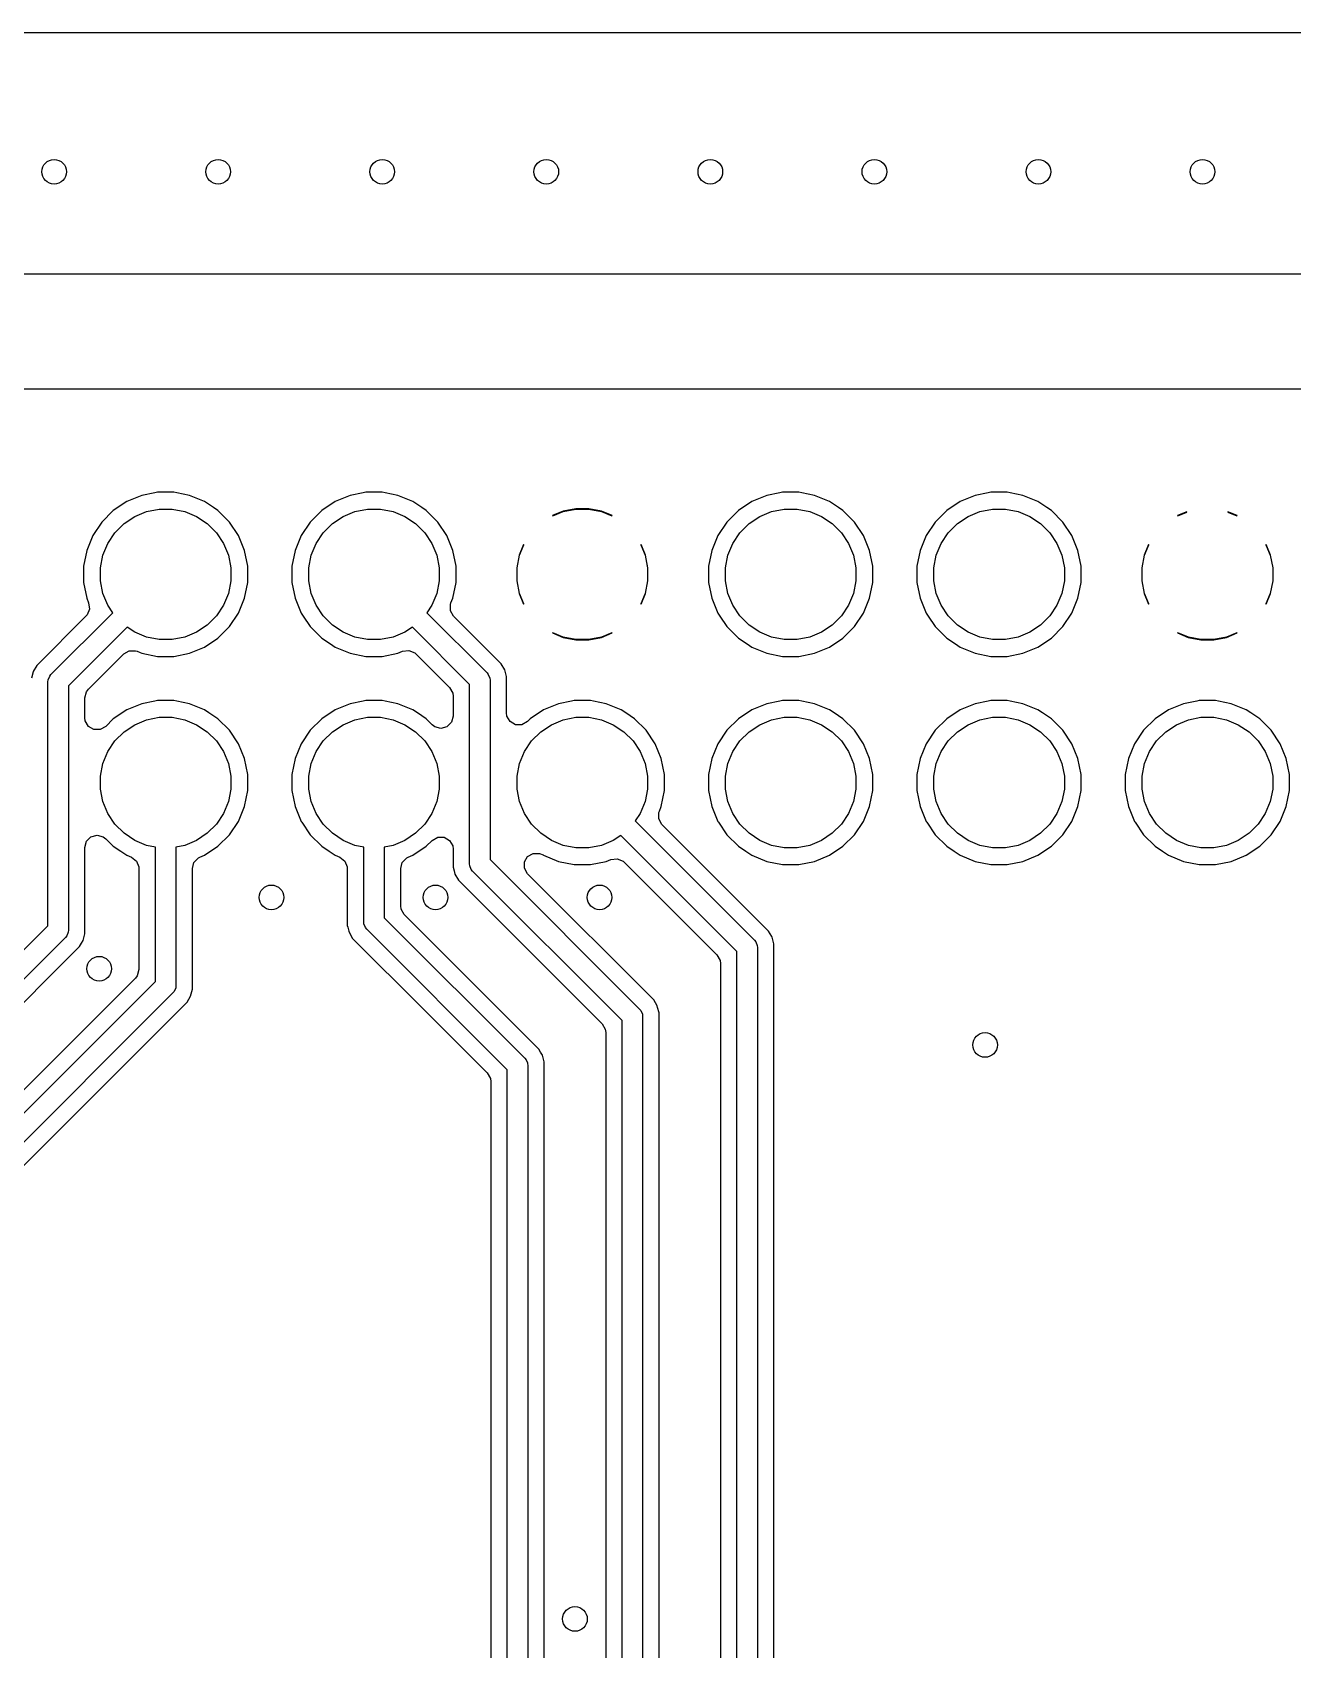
# Model space of a CAD drawing. Header units: inches. Extents: x 2.12 to 6.02, y -5.78 to -1.88.
# Drawn here: x 4.452 to 5.057, y -2.653 to -1.876 of the extents above; entities that cross this region are included whole.
import ezdxf

# ---------------------------------------------------------------- set-up
doc = ezdxf.new("R2010")
doc.units = ezdxf.units.IN
doc.header["$MEASUREMENT"] = 0
doc.layers.add('F.Cu', color=13, linetype='CONTINUOUS', true_color=0xc83434)

msp = doc.modelspace()

# ---------------------------------------------------------------- linework, layer by layer
at = {"layer": 'F.Cu', "linetype": 'CONTINUOUS'}
for p, q in [((2.13821, -1.876), (5.99565, -1.876)), ((5.73902, -1.99213), (2.65718, -1.99213)), ((2.43466, -2.04724), (5.69919, -2.04724)), ((4.49748, -2.10131), (4.49103, -2.10562)), ((4.50465, -2.09834), (4.49748, -2.10131)), ((4.49748, -2.10131), (4.49748, -2.10131)), ((4.511, -2.09708), (4.50465, -2.09834)), ((4.50465, -2.09834), (4.50465, -2.09834)), ((4.51226, -2.09683), (4.511, -2.09708)), ((4.52002, -2.09683), (4.51226, -2.09683)), ((4.52154, -2.09713), (4.52002, -2.09683)), ((4.52763, -2.09834), (4.52154, -2.09713)), ((4.5348, -2.10131), (4.52763, -2.09834)), ((4.52763, -2.09834), (4.52763, -2.09834)), ((4.53909, -2.10418), (4.5348, -2.10131)), ((4.5348, -2.10131), (4.5348, -2.10131)), ((4.54125, -2.10562), (4.53909, -2.10418)), ((4.59748, -2.10131), (4.59103, -2.10562)), ((4.60465, -2.09834), (4.59748, -2.10131)), ((4.59748, -2.10131), (4.59748, -2.10131)), ((4.611, -2.09708), (4.60465, -2.09834)), ((4.60465, -2.09834), (4.60465, -2.09834)), ((4.61226, -2.09683), (4.611, -2.09708)), ((4.62002, -2.09683), (4.61226, -2.09683)), ((4.62153, -2.09713), (4.62002, -2.09683)), ((4.62763, -2.09834), (4.62153, -2.09713)), ((4.6348, -2.10131), (4.62763, -2.09834)), ((4.62763, -2.09834), (4.62763, -2.09834)), ((4.63909, -2.10418), (4.6348, -2.10131)), ((4.6348, -2.10131), (4.6348, -2.10131)), ((4.64125, -2.10562), (4.63909, -2.10418)), ((4.79748, -2.10131), (4.79103, -2.10562)), ((4.80465, -2.09834), (4.79748, -2.10131)), ((4.79748, -2.10131), (4.79748, -2.10131)), ((4.811, -2.09708), (4.80465, -2.09834)), ((4.80465, -2.09834), (4.80465, -2.09834)), ((4.81226, -2.09683), (4.811, -2.09708)), ((4.82002, -2.09683), (4.81226, -2.09683)), ((4.82153, -2.09713), (4.82002, -2.09683)), ((4.82763, -2.09834), (4.82153, -2.09713)), ((4.8348, -2.10131), (4.82763, -2.09834)), ((4.82763, -2.09834), (4.82763, -2.09834)), ((4.83909, -2.10418), (4.8348, -2.10131)), ((4.8348, -2.10131), (4.8348, -2.10131)), ((4.84125, -2.10562), (4.83909, -2.10418)), ((4.89748, -2.10131), (4.89103, -2.10562)), ((4.90465, -2.09834), (4.89748, -2.10131)), ((4.89748, -2.10131), (4.89748, -2.10131)), ((4.911, -2.09708), (4.90465, -2.09834)), ((4.90465, -2.09834), (4.90465, -2.09834)), ((4.91226, -2.09683), (4.911, -2.09708)), ((4.92002, -2.09683), (4.91226, -2.09683)), ((4.92153, -2.09713), (4.92002, -2.09683)), ((4.92763, -2.09834), (4.92153, -2.09713)), ((4.9348, -2.10131), (4.92763, -2.09834)), ((4.92763, -2.09834), (4.92763, -2.09834)), ((4.93909, -2.10418), (4.9348, -2.10131)), ((4.9348, -2.10131), (4.9348, -2.10131)), ((4.94125, -2.10562), (4.93909, -2.10418)), ((4.48555, -2.11111), (4.48123, -2.11756)), ((4.49103, -2.10562), (4.48555, -2.11111)), ((4.48555, -2.11111), (4.48555, -2.11111)), ((4.49103, -2.10562), (4.49103, -2.10562)), ((4.49179, -2.11624), (4.49616, -2.11187)), ((4.49616, -2.11187), (4.50129, -2.10844)), ((4.50129, -2.10844), (4.507, -2.10608)), ((4.507, -2.10608), (4.51305, -2.10488)), ((4.51305, -2.10488), (4.51923, -2.10488)), ((4.51923, -2.10488), (4.52528, -2.10608)), ((4.52528, -2.10608), (4.53099, -2.10844)), ((4.53099, -2.10844), (4.53612, -2.11187)), ((4.53612, -2.11187), (4.54049, -2.11624)), ((4.54674, -2.11111), (4.54125, -2.10562)), ((4.55105, -2.11756), (4.54674, -2.11111)), ((4.58555, -2.11111), (4.58123, -2.11756)), ((4.59103, -2.10562), (4.58555, -2.11111)), ((4.58555, -2.11111), (4.58555, -2.11111)), ((4.59103, -2.10562), (4.59103, -2.10562)), ((4.59179, -2.11624), (4.59616, -2.11187)), ((4.59616, -2.11187), (4.60129, -2.10844)), ((4.60129, -2.10844), (4.607, -2.10608)), ((4.607, -2.10608), (4.61305, -2.10488)), ((4.61305, -2.10488), (4.61923, -2.10488)), ((4.61923, -2.10488), (4.62528, -2.10608)), ((4.62528, -2.10608), (4.63099, -2.10844)), ((4.63099, -2.10844), (4.63612, -2.11187)), ((4.63612, -2.11187), (4.64049, -2.11624)), ((4.64674, -2.11111), (4.64125, -2.10562)), ((4.65105, -2.11756), (4.64674, -2.11111)), ((4.70695, -2.10593), (4.70188, -2.10804)), ((4.70188, -2.10804), (4.70188, -2.10804)), ((4.70188, -2.10804), (4.70199, -2.10815)), ((4.70199, -2.10815), (4.707, -2.10608)), ((4.71304, -2.10472), (4.70695, -2.10593)), ((4.70695, -2.10593), (4.70695, -2.10593)), ((4.707, -2.10608), (4.71305, -2.10488)), ((4.71924, -2.10472), (4.71304, -2.10472)), ((4.71305, -2.10488), (4.71923, -2.10488)), ((4.71923, -2.10488), (4.72528, -2.10608)), ((4.72533, -2.10593), (4.71924, -2.10472)), ((4.72528, -2.10608), (4.73029, -2.10815)), ((4.73041, -2.10804), (4.72533, -2.10593)), ((4.72533, -2.10593), (4.72533, -2.10593)), ((4.73029, -2.10815), (4.73041, -2.10804)), ((4.73041, -2.10804), (4.73041, -2.10804)), ((4.78555, -2.11111), (4.78123, -2.11756)), ((4.79103, -2.10562), (4.78555, -2.11111)), ((4.78555, -2.11111), (4.78555, -2.11111)), ((4.79103, -2.10562), (4.79103, -2.10562)), ((4.79179, -2.11624), (4.79616, -2.11187)), ((4.79616, -2.11187), (4.80129, -2.10844)), ((4.80129, -2.10844), (4.807, -2.10608)), ((4.807, -2.10608), (4.81305, -2.10488)), ((4.81305, -2.10488), (4.81923, -2.10488)), ((4.81923, -2.10488), (4.82528, -2.10608)), ((4.82528, -2.10608), (4.83099, -2.10844)), ((4.83099, -2.10844), (4.83612, -2.11187)), ((4.83612, -2.11187), (4.84049, -2.11624)), ((4.84674, -2.11111), (4.84125, -2.10562)), ((4.85105, -2.11756), (4.84674, -2.11111)), ((4.88555, -2.11111), (4.88123, -2.11756)), ((4.89103, -2.10562), (4.88555, -2.11111)), ((4.88555, -2.11111), (4.88555, -2.11111)), ((4.89103, -2.10562), (4.89103, -2.10562)), ((4.89179, -2.11624), (4.89616, -2.11187)), ((4.89616, -2.11187), (4.90129, -2.10844)), ((4.90129, -2.10844), (4.907, -2.10608)), ((4.907, -2.10608), (4.91305, -2.10488)), ((4.91305, -2.10488), (4.91923, -2.10488)), ((4.91923, -2.10488), (4.92528, -2.10608)), ((4.92528, -2.10608), (4.93099, -2.10844)), ((4.93099, -2.10844), (4.93612, -2.11187)), ((4.93612, -2.11187), (4.94049, -2.11624)), ((4.94674, -2.11111), (4.94125, -2.10562)), ((4.95105, -2.11756), (4.94674, -2.11111)), ((5.0063, -2.10621), (5.00188, -2.10804)), ((5.00188, -2.10804), (5.00188, -2.10804)), ((5.00188, -2.10804), (5.00199, -2.10815)), ((5.00199, -2.10815), (5.0063, -2.10637)), ((5.0063, -2.10637), (5.0063, -2.10621)), ((5.03041, -2.10804), (5.02598, -2.10621)), ((5.02598, -2.10621), (5.02598, -2.10637)), ((5.02598, -2.10637), (5.03029, -2.10815)), ((5.03029, -2.10815), (5.03041, -2.10804)), ((5.03041, -2.10804), (5.03041, -2.10804)), ((4.48123, -2.11756), (4.47827, -2.12473)), ((4.48123, -2.11756), (4.48123, -2.11756)), ((4.48836, -2.12137), (4.49179, -2.11624)), ((4.54049, -2.11624), (4.54392, -2.12137)), ((4.55402, -2.12473), (4.55105, -2.11756)), ((4.58123, -2.11756), (4.57827, -2.12473)), ((4.58123, -2.11756), (4.58123, -2.11756)), ((4.58836, -2.12137), (4.59179, -2.11624)), ((4.64049, -2.11624), (4.64392, -2.12137)), ((4.65402, -2.12473), (4.65105, -2.11756)), ((4.78123, -2.11756), (4.77827, -2.12473)), ((4.78123, -2.11756), (4.78123, -2.11756)), ((4.78836, -2.12137), (4.79179, -2.11624)), ((4.84049, -2.11624), (4.84392, -2.12137)), ((4.85402, -2.12473), (4.85105, -2.11756)), ((4.88123, -2.11756), (4.87827, -2.12473)), ((4.88123, -2.11756), (4.88123, -2.11756)), ((4.88836, -2.12137), (4.89179, -2.11624)), ((4.94049, -2.11624), (4.94392, -2.12137)), ((4.95402, -2.12473), (4.95105, -2.11756)), ((4.47827, -2.12473), (4.47675, -2.13234)), ((4.47827, -2.12473), (4.47827, -2.12473)), ((4.4848, -2.13313), (4.486, -2.12708)), ((4.486, -2.12708), (4.48836, -2.12137)), ((4.54392, -2.12137), (4.54628, -2.12708)), ((4.54628, -2.12708), (4.54749, -2.13313)), ((4.55553, -2.13234), (4.55402, -2.12473)), ((4.57827, -2.12473), (4.57675, -2.13234)), ((4.57827, -2.12473), (4.57827, -2.12473)), ((4.5848, -2.13313), (4.586, -2.12708)), ((4.586, -2.12708), (4.58836, -2.12137)), ((4.64392, -2.12137), (4.64628, -2.12708)), ((4.64628, -2.12708), (4.64749, -2.13313)), ((4.65553, -2.13234), (4.65402, -2.12473)), ((4.68586, -2.12703), (4.68465, -2.13312)), ((4.6848, -2.13313), (4.686, -2.12708)), ((4.68796, -2.12196), (4.68586, -2.12703)), ((4.68586, -2.12703), (4.68586, -2.12703)), ((4.686, -2.12708), (4.68807, -2.12207)), ((4.68807, -2.12207), (4.68796, -2.12196)), ((4.68796, -2.12196), (4.68796, -2.12196)), ((4.74432, -2.12196), (4.74421, -2.12207)), ((4.74421, -2.12207), (4.74628, -2.12708)), ((4.74643, -2.12703), (4.74432, -2.12196)), ((4.74628, -2.12708), (4.74749, -2.13313)), ((4.74643, -2.12703), (4.74643, -2.12703)), ((4.74748, -2.13234), (4.74643, -2.12703)), ((4.77827, -2.12473), (4.77675, -2.13234)), ((4.77827, -2.12473), (4.77827, -2.12473)), ((4.7848, -2.13313), (4.786, -2.12708)), ((4.786, -2.12708), (4.78836, -2.12137)), ((4.84392, -2.12137), (4.84628, -2.12708)), ((4.84628, -2.12708), (4.84749, -2.13313)), ((4.85553, -2.13234), (4.85402, -2.12473)), ((4.87827, -2.12473), (4.87675, -2.13234)), ((4.87827, -2.12473), (4.87827, -2.12473)), ((4.8848, -2.13313), (4.886, -2.12708)), ((4.886, -2.12708), (4.88836, -2.12137)), ((4.94392, -2.12137), (4.94628, -2.12708)), ((4.94628, -2.12708), (4.94749, -2.13313)), ((4.95553, -2.13234), (4.95402, -2.12473)), ((4.98586, -2.12703), (4.98465, -2.13312)), ((4.9848, -2.13313), (4.986, -2.12708)), ((4.98796, -2.12196), (4.98586, -2.12703)), ((4.98586, -2.12703), (4.98586, -2.12703)), ((4.986, -2.12708), (4.98807, -2.12207)), ((4.98807, -2.12207), (4.98796, -2.12196)), ((4.98796, -2.12196), (4.98796, -2.12196)), ((5.04432, -2.12196), (5.04421, -2.12207)), ((5.04421, -2.12207), (5.04628, -2.12708)), ((5.04643, -2.12703), (5.04432, -2.12196)), ((5.04628, -2.12708), (5.04749, -2.13313)), ((5.04764, -2.13312), (5.04643, -2.12703)), ((5.04643, -2.12703), (5.04643, -2.12703)), ((4.47675, -2.13234), (4.47675, -2.1401)), ((4.4848, -2.13931), (4.4848, -2.13313)), ((4.54749, -2.13313), (4.54749, -2.13931)), ((4.55553, -2.1401), (4.55553, -2.13234)), ((4.57675, -2.13234), (4.57675, -2.1401)), ((4.5848, -2.13931), (4.5848, -2.13313)), ((4.64749, -2.13313), (4.64749, -2.13931)), ((4.65553, -2.13312), (4.65553, -2.13234)), ((4.65553, -2.1401), (4.65553, -2.13312)), ((4.68465, -2.13312), (4.68465, -2.13932)), ((4.6848, -2.13931), (4.6848, -2.13313)), ((4.74764, -2.13312), (4.74748, -2.13234)), ((4.74749, -2.13313), (4.74749, -2.13931)), ((4.74764, -2.13932), (4.74764, -2.13312)), ((4.77675, -2.13234), (4.77675, -2.1401)), ((4.7848, -2.13931), (4.7848, -2.13313)), ((4.84749, -2.13313), (4.84749, -2.13931)), ((4.85553, -2.1401), (4.85553, -2.13234)), ((4.85553, -2.13234), (4.85553, -2.13234)), ((4.87675, -2.13234), (4.87675, -2.1401)), ((4.8848, -2.13931), (4.8848, -2.13313)), ((4.94749, -2.13313), (4.94749, -2.13931)), ((4.95553, -2.13312), (4.95553, -2.13234)), ((4.95553, -2.1401), (4.95553, -2.13312)), ((4.98465, -2.13312), (4.98465, -2.13932)), ((4.9848, -2.13931), (4.9848, -2.13313)), ((5.04749, -2.13313), (5.04749, -2.13931)), ((5.04764, -2.13932), (5.04764, -2.13312)), ((4.47675, -2.1401), (4.47827, -2.14771)), ((4.486, -2.14536), (4.4848, -2.13931)), ((4.54749, -2.13931), (4.54628, -2.14536)), ((4.55402, -2.14771), (4.55553, -2.1401)), ((4.57675, -2.1401), (4.57827, -2.14771)), ((4.586, -2.14536), (4.5848, -2.13931)), ((4.64749, -2.13931), (4.64628, -2.14536)), ((4.65402, -2.14771), (4.65553, -2.1401)), ((4.68465, -2.13932), (4.68586, -2.14541)), ((4.686, -2.14536), (4.6848, -2.13931)), ((4.74749, -2.13931), (4.74628, -2.14536)), ((4.74643, -2.14541), (4.74764, -2.13932)), ((4.77675, -2.1401), (4.77827, -2.14771)), ((4.786, -2.14536), (4.7848, -2.13931)), ((4.84749, -2.13931), (4.84628, -2.14536)), ((4.85402, -2.14771), (4.85553, -2.1401)), ((4.87675, -2.1401), (4.87827, -2.14771)), ((4.886, -2.14536), (4.8848, -2.13931)), ((4.94749, -2.13931), (4.94628, -2.14536)), ((4.95402, -2.14771), (4.95553, -2.1401)), ((4.98465, -2.13932), (4.98586, -2.14541)), ((4.986, -2.14536), (4.9848, -2.13931)), ((5.04749, -2.13931), (5.04628, -2.14536)), ((5.04643, -2.14541), (5.04764, -2.13932)), ((4.47827, -2.14771), (4.47827, -2.14771)), ((4.47827, -2.14771), (4.47919, -2.14993)), ((4.47919, -2.14993), (4.47919, -2.14993)), ((4.47919, -2.14993), (4.47958, -2.15294)), ((4.48836, -2.15107), (4.486, -2.14536)), ((4.54628, -2.14536), (4.54392, -2.15107)), ((4.55105, -2.15488), (4.55402, -2.14771)), ((4.57827, -2.14771), (4.57827, -2.14771)), ((4.57827, -2.14771), (4.58123, -2.15488)), ((4.58836, -2.15107), (4.586, -2.14536)), ((4.64628, -2.14536), (4.64392, -2.15107)), ((4.65285, -2.15066), (4.6531, -2.14993)), ((4.65285, -2.15369), (4.65285, -2.15066)), ((4.6531, -2.14993), (4.65402, -2.14771)), ((4.68586, -2.14541), (4.68586, -2.14541)), ((4.68586, -2.14541), (4.68796, -2.15048)), ((4.68807, -2.15037), (4.686, -2.14536)), ((4.68796, -2.15048), (4.68807, -2.15037)), ((4.68796, -2.15048), (4.68796, -2.15048)), ((4.74628, -2.14536), (4.74421, -2.15037)), ((4.74421, -2.15037), (4.74432, -2.15048)), ((4.74432, -2.15048), (4.74643, -2.14541)), ((4.74643, -2.14541), (4.74643, -2.14541)), ((4.77827, -2.14771), (4.77827, -2.14771)), ((4.77827, -2.14771), (4.78123, -2.15488)), ((4.78836, -2.15107), (4.786, -2.14536)), ((4.84628, -2.14536), (4.84392, -2.15107)), ((4.85105, -2.15488), (4.85402, -2.14771)), ((4.87827, -2.14771), (4.87827, -2.14771)), ((4.87827, -2.14771), (4.88123, -2.15488)), ((4.88836, -2.15107), (4.886, -2.14536)), ((4.94628, -2.14536), (4.94392, -2.15107)), ((4.95105, -2.15488), (4.95402, -2.14771)), ((4.98586, -2.14541), (4.98586, -2.14541)), ((4.98586, -2.14541), (4.98796, -2.15048)), ((4.98807, -2.15037), (4.986, -2.14536)), ((4.98796, -2.15048), (4.98807, -2.15037)), ((4.98796, -2.15048), (4.98796, -2.15048)), ((5.04628, -2.14536), (5.04421, -2.15037)), ((5.04421, -2.15037), (5.04432, -2.15048)), ((5.04432, -2.15048), (5.04643, -2.14541)), ((5.04643, -2.14541), (5.04643, -2.14541)), ((4.47791, -2.15632), (4.45431, -2.17993)), ((4.46109, -2.18432), (4.49076, -2.15465)), ((4.47842, -2.15575), (4.47791, -2.15632)), ((4.47958, -2.15294), (4.47842, -2.15575)), ((4.49076, -2.15465), (4.48836, -2.15107)), ((4.54049, -2.1562), (4.53612, -2.16057)), ((4.54392, -2.15107), (4.54049, -2.1562)), ((4.54674, -2.16133), (4.55105, -2.15488)), ((4.58123, -2.15488), (4.58123, -2.15488)), ((4.58123, -2.15488), (4.5822, -2.15632)), ((4.5822, -2.15632), (4.58555, -2.16133)), ((4.59179, -2.1562), (4.58836, -2.15107)), ((4.59616, -2.16057), (4.59179, -2.1562)), ((4.64392, -2.15107), (4.64153, -2.15465)), ((4.64153, -2.15465), (4.67041, -2.18353)), ((4.65437, -2.15632), (4.65285, -2.15369)), ((4.6748, -2.17675), (4.65437, -2.15632)), ((4.78123, -2.15488), (4.78123, -2.15488)), ((4.78123, -2.15488), (4.7822, -2.15632)), ((4.7822, -2.15632), (4.78555, -2.16133)), ((4.79179, -2.1562), (4.78836, -2.15107)), ((4.79616, -2.16057), (4.79179, -2.1562)), ((4.84049, -2.1562), (4.83612, -2.16057)), ((4.84392, -2.15107), (4.84049, -2.1562)), ((4.84674, -2.16133), (4.85105, -2.15488)), ((4.88123, -2.15488), (4.88123, -2.15488)), ((4.88123, -2.15488), (4.8822, -2.15632)), ((4.8822, -2.15632), (4.88555, -2.16133)), ((4.89179, -2.1562), (4.88836, -2.15107)), ((4.89616, -2.16057), (4.89179, -2.1562)), ((4.94049, -2.1562), (4.93612, -2.16057)), ((4.94392, -2.15107), (4.94049, -2.1562)), ((4.94674, -2.16133), (4.95105, -2.15488)), ((4.49772, -2.16161), (4.46949, -2.18983)), ((4.50129, -2.164), (4.49772, -2.16161)), ((4.507, -2.16636), (4.50129, -2.164)), ((4.51305, -2.16756), (4.507, -2.16636)), ((4.52528, -2.16636), (4.51923, -2.16756)), ((4.53099, -2.164), (4.52528, -2.16636)), ((4.53612, -2.16057), (4.53099, -2.164)), ((4.54125, -2.16682), (4.54674, -2.16133)), ((4.58555, -2.16133), (4.59103, -2.16682)), ((4.60129, -2.164), (4.59616, -2.16057)), ((4.607, -2.16636), (4.60129, -2.164)), ((4.61305, -2.16756), (4.607, -2.16636)), ((4.62528, -2.16636), (4.61923, -2.16756)), ((4.63099, -2.164), (4.62528, -2.16636)), ((4.63457, -2.16161), (4.63099, -2.164)), ((4.66201, -2.18905), (4.63457, -2.16161)), ((4.70199, -2.16429), (4.70188, -2.1644)), ((4.70188, -2.1644), (4.70695, -2.16651)), ((4.707, -2.16636), (4.70199, -2.16429)), ((4.70695, -2.16651), (4.70695, -2.16651)), ((4.70695, -2.16651), (4.71304, -2.16772)), ((4.71305, -2.16756), (4.707, -2.16636)), ((4.72528, -2.16636), (4.71923, -2.16756)), ((4.71924, -2.16772), (4.72533, -2.16651)), ((4.73029, -2.16429), (4.72528, -2.16636)), ((4.72533, -2.16651), (4.73041, -2.1644)), ((4.72533, -2.16651), (4.72533, -2.16651)), ((4.73041, -2.1644), (4.73029, -2.16429)), ((4.78555, -2.16133), (4.79103, -2.16682)), ((4.80129, -2.164), (4.79616, -2.16057)), ((4.807, -2.16636), (4.80129, -2.164)), ((4.81305, -2.16756), (4.807, -2.16636)), ((4.82528, -2.16636), (4.81923, -2.16756)), ((4.83099, -2.164), (4.82528, -2.16636)), ((4.83612, -2.16057), (4.83099, -2.164)), ((4.84125, -2.16682), (4.84674, -2.16133)), ((4.88555, -2.16133), (4.89103, -2.16682)), ((4.90129, -2.164), (4.89616, -2.16057)), ((4.907, -2.16636), (4.90129, -2.164)), ((4.91305, -2.16756), (4.907, -2.16636)), ((4.92528, -2.16636), (4.91923, -2.16756)), ((4.93099, -2.164), (4.92528, -2.16636)), ((4.93612, -2.16057), (4.93099, -2.164)), ((4.94125, -2.16682), (4.94674, -2.16133)), ((5.00199, -2.16429), (5.00188, -2.1644)), ((5.00188, -2.1644), (5.00695, -2.16651)), ((5.007, -2.16636), (5.00199, -2.16429)), ((5.00695, -2.16651), (5.00695, -2.16651)), ((5.00695, -2.16651), (5.01304, -2.16772)), ((5.01305, -2.16756), (5.007, -2.16636)), ((5.02528, -2.16636), (5.01923, -2.16756)), ((5.01924, -2.16772), (5.02533, -2.16651)), ((5.03029, -2.16429), (5.02528, -2.16636)), ((5.02533, -2.16651), (5.03041, -2.1644)), ((5.02533, -2.16651), (5.02533, -2.16651)), ((5.03041, -2.1644), (5.03029, -2.16429)), ((4.49604, -2.17445), (4.49867, -2.17293)), ((4.49867, -2.17293), (4.5017, -2.17293)), ((4.5017, -2.17293), (4.50243, -2.17318)), ((4.50243, -2.17318), (4.50394, -2.1738)), ((4.50394, -2.1738), (4.50465, -2.1741)), ((4.50465, -2.1741), (4.51226, -2.17561)), ((4.51923, -2.16756), (4.51305, -2.16756)), ((4.52002, -2.17561), (4.52763, -2.1741)), ((4.52763, -2.1741), (4.5348, -2.17113)), ((4.5348, -2.17113), (4.54125, -2.16682)), ((4.59103, -2.16682), (4.59532, -2.16968)), ((4.59532, -2.16968), (4.59748, -2.17113)), ((4.59748, -2.17113), (4.59748, -2.17113)), ((4.59748, -2.17113), (4.59748, -2.17113)), ((4.59748, -2.17113), (4.60465, -2.1741)), ((4.60465, -2.1741), (4.61226, -2.17561)), ((4.61923, -2.16756), (4.61305, -2.16756)), ((4.62002, -2.17561), (4.62763, -2.1741)), ((4.62763, -2.1741), (4.62985, -2.17318)), ((4.62985, -2.17318), (4.63286, -2.17278)), ((4.63286, -2.17278), (4.63567, -2.17394)), ((4.63567, -2.17394), (4.63625, -2.17445)), ((4.71304, -2.16772), (4.71924, -2.16772)), ((4.71923, -2.16756), (4.71305, -2.16756)), ((4.79103, -2.16682), (4.79532, -2.16968)), ((4.79532, -2.16968), (4.79748, -2.17113)), ((4.79748, -2.17113), (4.79748, -2.17113)), ((4.79748, -2.17113), (4.79748, -2.17113)), ((4.79748, -2.17113), (4.80465, -2.1741)), ((4.80465, -2.1741), (4.81226, -2.17561)), ((4.81923, -2.16756), (4.81305, -2.16756)), ((4.82002, -2.17561), (4.82763, -2.1741)), ((4.82763, -2.1741), (4.8348, -2.17113)), ((4.8348, -2.17113), (4.84125, -2.16682)), ((4.89103, -2.16682), (4.89532, -2.16968)), ((4.89532, -2.16968), (4.89748, -2.17113)), ((4.89748, -2.17113), (4.89748, -2.17113)), ((4.89748, -2.17113), (4.89748, -2.17113)), ((4.89748, -2.17113), (4.90465, -2.1741)), ((4.90465, -2.1741), (4.91226, -2.17561)), ((4.91923, -2.16756), (4.91305, -2.16756)), ((4.92002, -2.17561), (4.92763, -2.1741)), ((4.92763, -2.1741), (4.9348, -2.17113)), ((4.9348, -2.17113), (4.94125, -2.16682)), ((5.01304, -2.16772), (5.01924, -2.16772)), ((5.01923, -2.16756), (5.01305, -2.16756)), ((4.45431, -2.17993), (4.45263, -2.18285)), ((4.45431, -2.17993), (4.45431, -2.17993)), ((4.48749, -2.18299), (4.49604, -2.17445)), ((4.51226, -2.17561), (4.51226, -2.17561)), ((4.51226, -2.17561), (4.52002, -2.17561)), ((4.52002, -2.17561), (4.52002, -2.17561)), ((4.61226, -2.17561), (4.61226, -2.17561)), ((4.61226, -2.17561), (4.62002, -2.17561)), ((4.62002, -2.17561), (4.62002, -2.17561)), ((4.63625, -2.17445), (4.6524, -2.1906)), ((4.67718, -2.17914), (4.6748, -2.17675)), ((4.67887, -2.18206), (4.67718, -2.17914)), ((4.81226, -2.17561), (4.81226, -2.17561)), ((4.81226, -2.17561), (4.82002, -2.17561)), ((4.82002, -2.17561), (4.82002, -2.17561)), ((4.91226, -2.17561), (4.91226, -2.17561)), ((4.91226, -2.17561), (4.92002, -2.17561)), ((4.92002, -2.17561), (4.92002, -2.17561)), ((4.45259, -2.18299), (4.45175, -2.18611)), ((4.45263, -2.18285), (4.45259, -2.18299)), ((4.45259, -2.18299), (4.45259, -2.18299)), ((4.45965, -2.1878), (4.45974, -2.18684)), ((4.45965, -2.30505), (4.45965, -2.1878)), ((4.45974, -2.18684), (4.46048, -2.18506)), ((4.46048, -2.18506), (4.46109, -2.18432)), ((4.46048, -2.18506), (4.46048, -2.18506)), ((4.4791, -2.19139), (4.48749, -2.18299)), ((4.66201, -2.2752), (4.66201, -2.18905)), ((4.67041, -2.18353), (4.67102, -2.18427)), ((4.67102, -2.18427), (4.67102, -2.18427)), ((4.67102, -2.18427), (4.67176, -2.18605)), ((4.67176, -2.18605), (4.67185, -2.18701)), ((4.67185, -2.18701), (4.67185, -2.27316)), ((4.67974, -2.18532), (4.67887, -2.18206)), ((4.67974, -2.20275), (4.67974, -2.18532)), ((4.67974, -2.18532), (4.67974, -2.18532)), ((4.46949, -2.18983), (4.46949, -2.30709)), ((4.47738, -2.19553), (4.47817, -2.1926)), ((4.47738, -2.20511), (4.47738, -2.19553)), ((4.47817, -2.1926), (4.4791, -2.19139)), ((4.511, -2.19708), (4.50465, -2.19834)), ((4.51226, -2.19683), (4.511, -2.19708)), ((4.52002, -2.19683), (4.51226, -2.19683)), ((4.52154, -2.19713), (4.52002, -2.19683)), ((4.52763, -2.19834), (4.52154, -2.19713)), ((4.611, -2.19708), (4.60465, -2.19834)), ((4.61226, -2.19683), (4.611, -2.19708)), ((4.62002, -2.19683), (4.61226, -2.19683)), ((4.62153, -2.19713), (4.62002, -2.19683)), ((4.62763, -2.19834), (4.62153, -2.19713)), ((4.6524, -2.1906), (4.65391, -2.19323)), ((4.65391, -2.19323), (4.65411, -2.19475)), ((4.65411, -2.19475), (4.65411, -2.20433)), ((4.711, -2.19708), (4.70465, -2.19834)), ((4.71226, -2.19683), (4.711, -2.19708)), ((4.72002, -2.19683), (4.71226, -2.19683)), ((4.72154, -2.19713), (4.72002, -2.19683)), ((4.72763, -2.19834), (4.72154, -2.19713)), ((4.811, -2.19708), (4.80465, -2.19834)), ((4.81226, -2.19683), (4.811, -2.19708)), ((4.82002, -2.19683), (4.81226, -2.19683)), ((4.82153, -2.19713), (4.82002, -2.19683)), ((4.82763, -2.19834), (4.82153, -2.19713)), ((4.911, -2.19708), (4.90465, -2.19834)), ((4.91226, -2.19683), (4.911, -2.19708)), ((4.92002, -2.19683), (4.91226, -2.19683)), ((4.92153, -2.19713), (4.92002, -2.19683)), ((4.92763, -2.19834), (4.92153, -2.19713)), ((5.011, -2.19708), (5.00465, -2.19834)), ((5.01226, -2.19683), (5.011, -2.19708)), ((5.02002, -2.19683), (5.01226, -2.19683)), ((5.02154, -2.19713), (5.02002, -2.19683)), ((5.02763, -2.19834), (5.02154, -2.19713)), ((4.47758, -2.20663), (4.47738, -2.20511)), ((4.49748, -2.20131), (4.49103, -2.20562)), ((4.50465, -2.19834), (4.49748, -2.20131)), ((4.49748, -2.20131), (4.49748, -2.20131)), ((4.50465, -2.19834), (4.50465, -2.19834)), ((4.507, -2.20608), (4.51305, -2.20488)), ((4.51305, -2.20488), (4.51923, -2.20488)), ((4.51923, -2.20488), (4.52528, -2.20608)), ((4.5348, -2.20131), (4.52763, -2.19834)), ((4.52763, -2.19834), (4.52763, -2.19834)), ((4.53695, -2.20275), (4.5348, -2.20131)), ((4.5348, -2.20131), (4.5348, -2.20131)), ((4.54125, -2.20562), (4.53695, -2.20275)), ((4.59748, -2.20131), (4.59103, -2.20562)), ((4.60465, -2.19834), (4.59748, -2.20131)), ((4.59748, -2.20131), (4.59748, -2.20131)), ((4.60465, -2.19834), (4.60465, -2.19834)), ((4.607, -2.20608), (4.61305, -2.20488)), ((4.61305, -2.20488), (4.61923, -2.20488)), ((4.61923, -2.20488), (4.62528, -2.20608)), ((4.6348, -2.20131), (4.62763, -2.19834)), ((4.62763, -2.19834), (4.62763, -2.19834)), ((4.63695, -2.20275), (4.6348, -2.20131)), ((4.6348, -2.20131), (4.6348, -2.20131)), ((4.64125, -2.20562), (4.63695, -2.20275)), ((4.65411, -2.20433), (4.65333, -2.20726)), ((4.67994, -2.20427), (4.67974, -2.20275)), ((4.68146, -2.2069), (4.67994, -2.20427)), ((4.69748, -2.20131), (4.69103, -2.20562)), ((4.70465, -2.19834), (4.69748, -2.20131)), ((4.69748, -2.20131), (4.69748, -2.20131)), ((4.70465, -2.19834), (4.70465, -2.19834)), ((4.707, -2.20608), (4.71305, -2.20488)), ((4.71305, -2.20488), (4.71923, -2.20488)), ((4.71923, -2.20488), (4.72528, -2.20608)), ((4.7348, -2.20131), (4.72763, -2.19834)), ((4.72763, -2.19834), (4.72763, -2.19834)), ((4.73695, -2.20275), (4.7348, -2.20131)), ((4.7348, -2.20131), (4.7348, -2.20131)), ((4.74125, -2.20562), (4.73695, -2.20275)), ((4.79748, -2.20131), (4.79103, -2.20562)), ((4.80465, -2.19834), (4.79748, -2.20131)), ((4.79748, -2.20131), (4.79748, -2.20131)), ((4.80465, -2.19834), (4.80465, -2.19834)), ((4.807, -2.20608), (4.81305, -2.20488)), ((4.81305, -2.20488), (4.81923, -2.20488)), ((4.81923, -2.20488), (4.82528, -2.20608)), ((4.8348, -2.20131), (4.82763, -2.19834)), ((4.82763, -2.19834), (4.82763, -2.19834)), ((4.83695, -2.20275), (4.8348, -2.20131)), ((4.8348, -2.20131), (4.8348, -2.20131)), ((4.84125, -2.20562), (4.83695, -2.20275)), ((4.89748, -2.20131), (4.89103, -2.20562)), ((4.90465, -2.19834), (4.89748, -2.20131)), ((4.89748, -2.20131), (4.89748, -2.20131)), ((4.90465, -2.19834), (4.90465, -2.19834)), ((4.907, -2.20608), (4.91305, -2.20488)), ((4.91305, -2.20488), (4.91923, -2.20488)), ((4.91923, -2.20488), (4.92528, -2.20608)), ((4.9348, -2.20131), (4.92763, -2.19834)), ((4.92763, -2.19834), (4.92763, -2.19834)), ((4.93695, -2.20275), (4.9348, -2.20131)), ((4.9348, -2.20131), (4.9348, -2.20131)), ((4.94125, -2.20562), (4.93695, -2.20275)), ((4.99748, -2.20131), (4.99103, -2.20562)), ((5.00465, -2.19834), (4.99748, -2.20131)), ((4.99748, -2.20131), (4.99748, -2.20131)), ((5.00465, -2.19834), (5.00465, -2.19834)), ((5.007, -2.20608), (5.01305, -2.20488)), ((5.01305, -2.20488), (5.01923, -2.20488)), ((5.01923, -2.20488), (5.02528, -2.20608)), ((5.0348, -2.20131), (5.02763, -2.19834)), ((5.02763, -2.19834), (5.02763, -2.19834)), ((5.03695, -2.20275), (5.0348, -2.20131)), ((5.0348, -2.20131), (5.0348, -2.20131)), ((5.04125, -2.20562), (5.03695, -2.20275)), ((4.4791, -2.20926), (4.47758, -2.20663)), ((4.48173, -2.21078), (4.4791, -2.20926)), ((4.48477, -2.21078), (4.48173, -2.21078)), ((4.4874, -2.20926), (4.48477, -2.21078)), ((4.49103, -2.20562), (4.4874, -2.20926)), ((4.49103, -2.20562), (4.49103, -2.20562)), ((4.49179, -2.21624), (4.49616, -2.21187)), ((4.49616, -2.21187), (4.50129, -2.20844)), ((4.50129, -2.20844), (4.507, -2.20608)), ((4.52528, -2.20608), (4.53099, -2.20844)), ((4.53099, -2.20844), (4.53612, -2.21187)), ((4.53612, -2.21187), (4.54049, -2.21624)), ((4.54674, -2.21111), (4.54125, -2.20562)), ((4.55105, -2.21756), (4.54674, -2.21111)), ((4.58555, -2.21111), (4.58123, -2.21756)), ((4.59103, -2.20562), (4.58555, -2.21111)), ((4.58555, -2.21111), (4.58555, -2.21111)), ((4.59103, -2.20562), (4.59103, -2.20562)), ((4.59179, -2.21624), (4.59616, -2.21187)), ((4.59616, -2.21187), (4.60129, -2.20844)), ((4.60129, -2.20844), (4.607, -2.20608)), ((4.62528, -2.20608), (4.63099, -2.20844)), ((4.63099, -2.20844), (4.63612, -2.21187)), ((4.63612, -2.21187), (4.64049, -2.21624)), ((4.6441, -2.20847), (4.64125, -2.20562)), ((4.64125, -2.20562), (4.64125, -2.20562)), ((4.64531, -2.20941), (4.6441, -2.20847)), ((4.64825, -2.21019), (4.64531, -2.20941)), ((4.65118, -2.20941), (4.64825, -2.21019)), ((4.65333, -2.20726), (4.65118, -2.20941)), ((4.68409, -2.20842), (4.68146, -2.2069)), ((4.68713, -2.20842), (4.68409, -2.20842)), ((4.68976, -2.2069), (4.68713, -2.20842)), ((4.69103, -2.20562), (4.68976, -2.2069)), ((4.69103, -2.20562), (4.69103, -2.20562)), ((4.69179, -2.21624), (4.69616, -2.21187)), ((4.69616, -2.21187), (4.70129, -2.20844)), ((4.70129, -2.20844), (4.707, -2.20608)), ((4.72528, -2.20608), (4.73099, -2.20844)), ((4.73099, -2.20844), (4.73612, -2.21187)), ((4.73612, -2.21187), (4.74049, -2.21624)), ((4.74674, -2.21111), (4.74125, -2.20562)), ((4.75105, -2.21756), (4.74674, -2.21111)), ((4.78555, -2.21111), (4.78123, -2.21756)), ((4.79103, -2.20562), (4.78555, -2.21111)), ((4.78555, -2.21111), (4.78555, -2.21111)), ((4.79103, -2.20562), (4.79103, -2.20562)), ((4.79179, -2.21624), (4.79616, -2.21187)), ((4.79616, -2.21187), (4.80129, -2.20844)), ((4.80129, -2.20844), (4.807, -2.20608)), ((4.82528, -2.20608), (4.83099, -2.20844)), ((4.83099, -2.20844), (4.83612, -2.21187)), ((4.83612, -2.21187), (4.84049, -2.21624)), ((4.84674, -2.21111), (4.84125, -2.20562)), ((4.85105, -2.21756), (4.84674, -2.21111)), ((4.88555, -2.21111), (4.88123, -2.21756)), ((4.89103, -2.20562), (4.88555, -2.21111)), ((4.88555, -2.21111), (4.88555, -2.21111)), ((4.89103, -2.20562), (4.89103, -2.20562)), ((4.89179, -2.21624), (4.89616, -2.21187)), ((4.89616, -2.21187), (4.90129, -2.20844)), ((4.90129, -2.20844), (4.907, -2.20608)), ((4.92528, -2.20608), (4.93099, -2.20844)), ((4.93099, -2.20844), (4.93612, -2.21187)), ((4.93612, -2.21187), (4.94049, -2.21624)), ((4.94674, -2.21111), (4.94125, -2.20562)), ((4.95105, -2.21756), (4.94674, -2.21111)), ((4.98555, -2.21111), (4.98123, -2.21756)), ((4.99103, -2.20562), (4.98555, -2.21111)), ((4.98555, -2.21111), (4.98555, -2.21111)), ((4.99103, -2.20562), (4.99103, -2.20562)), ((4.99179, -2.21624), (4.99616, -2.21187)), ((4.99616, -2.21187), (5.00129, -2.20844)), ((5.00129, -2.20844), (5.007, -2.20608)), ((5.02528, -2.20608), (5.03099, -2.20844)), ((5.03099, -2.20844), (5.03612, -2.21187)), ((5.03612, -2.21187), (5.04049, -2.21624)), ((5.04674, -2.21111), (5.04125, -2.20562)), ((5.05105, -2.21756), (5.04674, -2.21111)), ((4.48836, -2.22137), (4.49179, -2.21624)), ((4.54049, -2.21624), (4.54392, -2.22137)), ((4.55402, -2.22473), (4.55105, -2.21756)), ((4.58123, -2.21756), (4.57827, -2.22473)), ((4.58123, -2.21756), (4.58123, -2.21756)), ((4.58836, -2.22137), (4.59179, -2.21624)), ((4.64049, -2.21624), (4.64392, -2.22137)), ((4.68836, -2.22137), (4.69179, -2.21624)), ((4.74049, -2.21624), (4.74392, -2.22137)), ((4.75402, -2.22473), (4.75105, -2.21756)), ((4.78123, -2.21756), (4.77827, -2.22473)), ((4.78123, -2.21756), (4.78123, -2.21756)), ((4.78836, -2.22137), (4.79179, -2.21624)), ((4.84049, -2.21624), (4.84392, -2.22137)), ((4.85402, -2.22473), (4.85105, -2.21756)), ((4.88123, -2.21756), (4.87827, -2.22473)), ((4.88123, -2.21756), (4.88123, -2.21756)), ((4.88836, -2.22137), (4.89179, -2.21624)), ((4.94049, -2.21624), (4.94392, -2.22137)), ((4.95402, -2.22473), (4.95105, -2.21756)), ((4.98123, -2.21756), (4.97827, -2.22473)), ((4.98123, -2.21756), (4.98123, -2.21756)), ((4.98836, -2.22137), (4.99179, -2.21624)), ((5.04049, -2.21624), (5.04392, -2.22137)), ((5.05402, -2.22473), (5.05105, -2.21756)), ((4.4848, -2.23313), (4.486, -2.22708)), ((4.486, -2.22708), (4.48836, -2.22137)), ((4.54392, -2.22137), (4.54628, -2.22708)), ((4.54628, -2.22708), (4.54749, -2.23313)), ((4.55553, -2.23234), (4.55402, -2.22473)), ((4.57827, -2.22473), (4.57675, -2.23234)), ((4.57827, -2.22473), (4.57827, -2.22473)), ((4.5848, -2.23313), (4.586, -2.22708)), ((4.586, -2.22708), (4.58836, -2.22137)), ((4.64392, -2.22137), (4.64628, -2.22708)), ((4.64628, -2.22708), (4.64749, -2.23313)), ((4.6848, -2.23313), (4.686, -2.22708)), ((4.686, -2.22708), (4.68836, -2.22137)), ((4.74392, -2.22137), (4.74628, -2.22708)), ((4.74628, -2.22708), (4.74749, -2.23313)), ((4.75553, -2.23234), (4.75402, -2.22473)), ((4.77827, -2.22473), (4.77675, -2.23234)), ((4.77827, -2.22473), (4.77827, -2.22473)), ((4.7848, -2.23313), (4.786, -2.22708)), ((4.786, -2.22708), (4.78836, -2.22137)), ((4.84392, -2.22137), (4.84628, -2.22708)), ((4.84628, -2.22708), (4.84749, -2.23313)), ((4.85553, -2.23234), (4.85402, -2.22473)), ((4.87827, -2.22473), (4.87675, -2.23234)), ((4.87827, -2.22473), (4.87827, -2.22473)), ((4.8848, -2.23313), (4.886, -2.22708)), ((4.886, -2.22708), (4.88836, -2.22137)), ((4.94392, -2.22137), (4.94628, -2.22708)), ((4.94628, -2.22708), (4.94749, -2.23313)), ((4.95553, -2.23234), (4.95402, -2.22473)), ((4.97827, -2.22473), (4.97675, -2.23234)), ((4.97827, -2.22473), (4.97827, -2.22473)), ((4.9848, -2.23313), (4.986, -2.22708)), ((4.986, -2.22708), (4.98836, -2.22137)), ((5.04392, -2.22137), (5.04628, -2.22708)), ((5.04628, -2.22708), (5.04749, -2.23313)), ((5.05553, -2.23234), (5.05402, -2.22473)), ((4.4848, -2.23931), (4.4848, -2.23313)), ((4.54749, -2.23313), (4.54749, -2.23931)), ((4.55553, -2.2401), (4.55553, -2.23234)), ((4.57675, -2.23234), (4.57675, -2.2401)), ((4.5848, -2.23931), (4.5848, -2.23313)), ((4.64749, -2.23313), (4.64749, -2.23931)), ((4.6848, -2.23931), (4.6848, -2.23313)), ((4.74749, -2.23313), (4.74749, -2.23931)), ((4.75553, -2.2401), (4.75553, -2.23234)), ((4.75553, -2.23234), (4.75553, -2.23234)), ((4.77675, -2.23234), (4.77675, -2.2401)), ((4.7848, -2.23931), (4.7848, -2.23313)), ((4.84749, -2.23313), (4.84749, -2.23931)), ((4.85553, -2.2401), (4.85553, -2.23234)), ((4.85553, -2.23234), (4.85553, -2.23234)), ((4.87675, -2.23234), (4.87675, -2.2401)), ((4.8848, -2.23931), (4.8848, -2.23313)), ((4.94749, -2.23313), (4.94749, -2.23931)), ((4.95553, -2.2401), (4.95553, -2.23234)), ((4.95553, -2.23234), (4.95553, -2.23234)), ((4.97675, -2.23234), (4.97675, -2.2401)), ((4.9848, -2.23931), (4.9848, -2.23313)), ((5.04749, -2.23313), (5.04749, -2.23931)), ((5.05553, -2.2401), (5.05553, -2.23234)), ((4.486, -2.24536), (4.4848, -2.23931)), ((4.54749, -2.23931), (4.54628, -2.24536)), ((4.55402, -2.24771), (4.55553, -2.2401)), ((4.57675, -2.2401), (4.57827, -2.24771)), ((4.586, -2.24536), (4.5848, -2.23931)), ((4.64749, -2.23931), (4.64628, -2.24536)), ((4.686, -2.24536), (4.6848, -2.23931)), ((4.74749, -2.23931), (4.74628, -2.24536)), ((4.75402, -2.24771), (4.75553, -2.2401)), ((4.77675, -2.2401), (4.77827, -2.24771)), ((4.786, -2.24536), (4.7848, -2.23931)), ((4.84749, -2.23931), (4.84628, -2.24536)), ((4.85402, -2.24771), (4.85553, -2.2401)), ((4.87675, -2.2401), (4.87827, -2.24771)), ((4.886, -2.24536), (4.8848, -2.23931)), ((4.94749, -2.23931), (4.94628, -2.24536)), ((4.95402, -2.24771), (4.95553, -2.2401)), ((4.97675, -2.2401), (4.97827, -2.24771)), ((4.986, -2.24536), (4.9848, -2.23931)), ((5.04749, -2.23931), (5.04628, -2.24536)), ((5.05402, -2.24771), (5.05553, -2.2401)), ((4.48836, -2.25107), (4.486, -2.24536)), ((4.49179, -2.2562), (4.48836, -2.25107)), ((4.54392, -2.25107), (4.54049, -2.2562)), ((4.54628, -2.24536), (4.54392, -2.25107)), ((4.55105, -2.25488), (4.55402, -2.24771)), ((4.57827, -2.24771), (4.57827, -2.24771)), ((4.57827, -2.24771), (4.58123, -2.25488)), ((4.58836, -2.25107), (4.586, -2.24536)), ((4.59179, -2.2562), (4.58836, -2.25107)), ((4.64392, -2.25107), (4.64049, -2.2562)), ((4.64628, -2.24536), (4.64392, -2.25107)), ((4.68836, -2.25107), (4.686, -2.24536)), ((4.69179, -2.2562), (4.68836, -2.25107)), ((4.74392, -2.25107), (4.74153, -2.25465)), ((4.74628, -2.24536), (4.74392, -2.25107)), ((4.75285, -2.25066), (4.7531, -2.24993)), ((4.75285, -2.25369), (4.75285, -2.25066)), ((4.7531, -2.24993), (4.75402, -2.24771)), ((4.77827, -2.24771), (4.77827, -2.24771)), ((4.77827, -2.24771), (4.78123, -2.25488)), ((4.78836, -2.25107), (4.786, -2.24536)), ((4.79179, -2.2562), (4.78836, -2.25107)), ((4.84392, -2.25107), (4.84049, -2.2562)), ((4.84628, -2.24536), (4.84392, -2.25107)), ((4.85105, -2.25488), (4.85402, -2.24771)), ((4.87827, -2.24771), (4.87827, -2.24771)), ((4.87827, -2.24771), (4.88123, -2.25488)), ((4.88836, -2.25107), (4.886, -2.24536)), ((4.89179, -2.2562), (4.88836, -2.25107)), ((4.94392, -2.25107), (4.94049, -2.2562)), ((4.94628, -2.24536), (4.94392, -2.25107)), ((4.95105, -2.25488), (4.95402, -2.24771)), ((4.97827, -2.24771), (4.97827, -2.24771)), ((4.97827, -2.24771), (4.98123, -2.25488)), ((4.98836, -2.25107), (4.986, -2.24536)), ((4.99179, -2.2562), (4.98836, -2.25107)), ((5.04392, -2.25107), (5.04049, -2.2562)), ((5.04628, -2.24536), (5.04392, -2.25107)), ((5.05105, -2.25488), (5.05402, -2.24771)), ((4.49616, -2.26057), (4.49179, -2.2562)), ((4.54049, -2.2562), (4.53612, -2.26057)), ((4.54674, -2.26133), (4.55105, -2.25488)), ((4.58123, -2.25488), (4.58123, -2.25488)), ((4.58123, -2.25488), (4.58143, -2.25518)), ((4.58143, -2.25518), (4.58555, -2.26133)), ((4.59616, -2.26057), (4.59179, -2.2562)), ((4.64049, -2.2562), (4.63612, -2.26057)), ((4.69616, -2.26057), (4.69179, -2.2562)), ((4.74153, -2.25465), (4.79876, -2.31187)), ((4.75437, -2.25632), (4.75285, -2.25369)), ((4.80553, -2.30749), (4.75437, -2.25632)), ((4.78123, -2.25488), (4.78123, -2.25488)), ((4.78123, -2.25488), (4.78143, -2.25518)), ((4.78143, -2.25518), (4.78555, -2.26133)), ((4.79616, -2.26057), (4.79179, -2.2562)), ((4.84049, -2.2562), (4.83612, -2.26057)), ((4.84674, -2.26133), (4.85105, -2.25488)), ((4.88123, -2.25488), (4.88123, -2.25488)), ((4.88123, -2.25488), (4.88143, -2.25518)), ((4.88143, -2.25518), (4.88555, -2.26133)), ((4.89616, -2.26057), (4.89179, -2.2562)), ((4.94049, -2.2562), (4.93612, -2.26057)), ((4.94674, -2.26133), (4.95105, -2.25488)), ((4.98123, -2.25488), (4.98123, -2.25488)), ((4.98123, -2.25488), (4.98143, -2.25518)), ((4.98143, -2.25518), (4.98555, -2.26133)), ((4.99616, -2.26057), (4.99179, -2.2562)), ((5.04049, -2.2562), (5.03612, -2.26057)), ((5.04674, -2.26133), (5.05105, -2.25488)), ((4.47738, -2.26733), (4.47817, -2.2644)), ((4.47738, -2.30504), (4.47738, -2.26733)), ((4.47817, -2.2644), (4.48031, -2.26225)), ((4.48031, -2.26225), (4.48325, -2.26146)), ((4.48325, -2.26146), (4.48618, -2.26225)), ((4.48618, -2.26225), (4.4874, -2.26318)), ((4.4874, -2.26318), (4.49103, -2.26682)), ((4.49103, -2.26682), (4.49459, -2.2692)), ((4.50129, -2.264), (4.49616, -2.26057)), ((4.507, -2.26636), (4.50129, -2.264)), ((4.51122, -2.2672), (4.507, -2.26636)), ((4.51122, -2.33172), (4.51122, -2.2672)), ((4.52528, -2.26636), (4.52106, -2.2672)), ((4.52106, -2.2672), (4.52106, -2.33376)), ((4.53099, -2.264), (4.52528, -2.26636)), ((4.53612, -2.26057), (4.53099, -2.264)), ((4.5348, -2.27113), (4.54125, -2.26682)), ((4.54125, -2.26682), (4.54674, -2.26133)), ((4.58555, -2.26133), (4.59103, -2.26682)), ((4.59103, -2.26682), (4.59459, -2.2692)), ((4.60129, -2.264), (4.59616, -2.26057)), ((4.607, -2.26636), (4.60129, -2.264)), ((4.61122, -2.2672), (4.607, -2.26636)), ((4.61122, -2.30315), (4.61122, -2.2672)), ((4.62528, -2.26636), (4.62106, -2.2672)), ((4.62106, -2.2672), (4.62106, -2.30111)), ((4.63099, -2.264), (4.62528, -2.26636)), ((4.63612, -2.26057), (4.63099, -2.264)), ((4.6348, -2.27113), (4.64125, -2.26682)), ((4.64125, -2.26682), (4.6441, -2.26397)), ((4.6441, -2.26397), (4.64673, -2.26245)), ((4.64673, -2.26245), (4.64977, -2.26245)), ((4.64977, -2.26245), (4.6524, -2.26397)), ((4.6524, -2.26397), (4.65391, -2.2666)), ((4.65391, -2.2666), (4.65411, -2.26812)), ((4.70129, -2.264), (4.69616, -2.26057)), ((4.707, -2.26636), (4.70129, -2.264)), ((4.71305, -2.26756), (4.707, -2.26636)), ((4.72528, -2.26636), (4.71923, -2.26756)), ((4.73099, -2.264), (4.72528, -2.26636)), ((4.73457, -2.26161), (4.73099, -2.264)), ((4.79035, -2.31739), (4.73457, -2.26161)), ((4.78555, -2.26133), (4.79103, -2.26682)), ((4.79103, -2.26682), (4.79459, -2.2692)), ((4.80129, -2.264), (4.79616, -2.26057)), ((4.807, -2.26636), (4.80129, -2.264)), ((4.81305, -2.26756), (4.807, -2.26636)), ((4.82528, -2.26636), (4.81923, -2.26756)), ((4.83099, -2.264), (4.82528, -2.26636)), ((4.83612, -2.26057), (4.83099, -2.264)), ((4.8348, -2.27113), (4.84125, -2.26682)), ((4.84125, -2.26682), (4.84674, -2.26133)), ((4.88555, -2.26133), (4.89103, -2.26682)), ((4.89103, -2.26682), (4.89459, -2.2692)), ((4.90129, -2.264), (4.89616, -2.26057)), ((4.907, -2.26636), (4.90129, -2.264)), ((4.91305, -2.26756), (4.907, -2.26636)), ((4.92528, -2.26636), (4.91923, -2.26756)), ((4.93099, -2.264), (4.92528, -2.26636)), ((4.93612, -2.26057), (4.93099, -2.264)), ((4.9348, -2.27113), (4.94125, -2.26682)), ((4.94125, -2.26682), (4.94674, -2.26133)), ((4.98555, -2.26133), (4.99103, -2.26682)), ((4.99103, -2.26682), (4.99459, -2.2692)), ((5.00129, -2.264), (4.99616, -2.26057)), ((5.007, -2.26636), (5.00129, -2.264)), ((5.01305, -2.26756), (5.007, -2.26636)), ((5.02528, -2.26636), (5.01923, -2.26756)), ((5.03099, -2.264), (5.02528, -2.26636)), ((5.03612, -2.26057), (5.03099, -2.264)), ((5.0348, -2.27113), (5.04125, -2.26682)), ((5.04125, -2.26682), (5.04674, -2.26133)), ((4.49459, -2.2692), (4.49748, -2.27113)), ((4.49748, -2.27113), (4.49748, -2.27113)), ((4.49748, -2.27113), (4.49748, -2.27113)), ((4.49748, -2.27113), (4.49971, -2.27205)), ((4.49971, -2.27205), (4.50211, -2.2739)), ((4.50211, -2.2739), (4.50328, -2.2767)), ((4.52896, -2.27747), (4.52974, -2.27453)), ((4.52974, -2.27453), (4.53189, -2.27239)), ((4.53189, -2.27239), (4.53258, -2.27205)), ((4.53258, -2.27205), (4.5348, -2.27113)), ((4.59459, -2.2692), (4.59748, -2.27113)), ((4.59748, -2.27113), (4.59748, -2.27113)), ((4.59748, -2.27113), (4.59748, -2.27113)), ((4.59748, -2.27113), (4.59971, -2.27205)), ((4.59971, -2.27205), (4.60211, -2.2739)), ((4.60211, -2.2739), (4.60328, -2.2767)), ((4.62896, -2.27747), (4.62974, -2.27453)), ((4.62974, -2.27453), (4.63189, -2.27239)), ((4.63189, -2.27239), (4.63258, -2.27205)), ((4.63258, -2.27205), (4.6348, -2.27113)), ((4.65411, -2.26812), (4.65411, -2.27688)), ((4.6621, -2.27616), (4.66201, -2.2752)), ((4.67185, -2.27316), (4.74364, -2.34495)), ((4.68835, -2.27435), (4.68987, -2.27172)), ((4.68835, -2.27739), (4.68835, -2.27435)), ((4.68987, -2.27172), (4.6925, -2.2702)), ((4.6925, -2.2702), (4.69554, -2.2702)), ((4.69554, -2.2702), (4.69728, -2.27099)), ((4.69728, -2.27099), (4.69748, -2.27113)), ((4.69748, -2.27113), (4.70465, -2.2741)), ((4.70465, -2.2741), (4.71226, -2.27561)), ((4.71923, -2.26756), (4.71305, -2.26756)), ((4.72002, -2.27561), (4.72763, -2.2741)), ((4.72763, -2.2741), (4.72985, -2.27318)), ((4.72985, -2.27318), (4.73286, -2.27278)), ((4.73286, -2.27278), (4.73567, -2.27394)), ((4.73567, -2.27394), (4.73625, -2.27445)), ((4.73625, -2.27445), (4.78074, -2.31894)), ((4.79459, -2.2692), (4.79748, -2.27113)), ((4.79748, -2.27113), (4.79748, -2.27113)), ((4.79748, -2.27113), (4.79748, -2.27113)), ((4.79748, -2.27113), (4.80465, -2.2741)), ((4.80465, -2.2741), (4.81226, -2.27561)), ((4.81923, -2.26756), (4.81305, -2.26756)), ((4.82002, -2.27561), (4.82763, -2.2741)), ((4.82763, -2.2741), (4.8348, -2.27113)), ((4.89459, -2.2692), (4.89748, -2.27113)), ((4.89748, -2.27113), (4.89748, -2.27113)), ((4.89748, -2.27113), (4.89748, -2.27113)), ((4.89748, -2.27113), (4.90465, -2.2741)), ((4.90465, -2.2741), (4.91226, -2.27561)), ((4.91923, -2.26756), (4.91305, -2.26756)), ((4.92002, -2.27561), (4.92763, -2.2741)), ((4.92763, -2.2741), (4.9348, -2.27113)), ((4.99459, -2.2692), (4.99748, -2.27113)), ((4.99748, -2.27113), (4.99748, -2.27113)), ((4.99748, -2.27113), (4.99748, -2.27113)), ((4.99748, -2.27113), (5.00465, -2.2741)), ((5.00465, -2.2741), (5.01226, -2.27561)), ((5.01923, -2.26756), (5.01305, -2.26756)), ((5.02002, -2.27561), (5.02763, -2.2741)), ((5.02763, -2.2741), (5.0348, -2.27113)), ((4.50328, -2.2767), (4.50333, -2.27747)), ((4.50333, -2.27747), (4.50333, -2.32602)), ((4.52896, -2.33545), (4.52896, -2.27747)), ((4.60328, -2.2767), (4.60333, -2.27747)), ((4.60333, -2.27747), (4.60333, -2.30484)), ((4.62896, -2.29541), (4.62896, -2.27747)), ((4.65411, -2.27688), (4.65458, -2.27863)), ((4.65458, -2.27863), (4.65477, -2.27932)), ((4.65477, -2.27932), (4.65499, -2.28014)), ((4.65499, -2.28014), (4.65667, -2.28307)), ((4.66284, -2.27793), (4.6621, -2.27616)), ((4.66345, -2.27868), (4.66284, -2.27793)), ((4.66284, -2.27793), (4.66284, -2.27793)), ((4.73524, -2.35046), (4.66345, -2.27868)), ((4.68987, -2.28001), (4.68835, -2.27739)), ((4.75041, -2.34056), (4.68987, -2.28001)), ((4.71226, -2.27561), (4.71226, -2.27561)), ((4.71226, -2.27561), (4.72002, -2.27561)), ((4.72002, -2.27561), (4.72002, -2.27561)), ((4.81226, -2.27561), (4.81226, -2.27561)), ((4.81226, -2.27561), (4.82002, -2.27561)), ((4.82002, -2.27561), (4.82002, -2.27561)), ((4.91226, -2.27561), (4.91226, -2.27561)), ((4.91226, -2.27561), (4.92002, -2.27561)), ((4.92002, -2.27561), (4.92002, -2.27561)), ((5.01226, -2.27561), (5.01226, -2.27561)), ((5.01226, -2.27561), (5.02002, -2.27561)), ((5.02002, -2.27561), (5.02002, -2.27561)), ((4.65667, -2.28307), (4.65667, -2.28307)), ((4.65667, -2.28307), (4.65667, -2.28307)), ((4.65667, -2.28307), (4.72562, -2.35202)), ((4.62916, -2.29693), (4.62896, -2.29541)), ((4.63067, -2.29956), (4.62916, -2.29693)), ((4.11069, -2.654), (4.45965, -2.30505)), ((4.47738, -2.3054), (4.47738, -2.30504)), ((4.47738, -2.30504), (4.47738, -2.30504)), ((4.47738, -2.30877), (4.47738, -2.3054)), ((4.60333, -2.30484), (4.60354, -2.30563)), ((4.60354, -2.30563), (4.60404, -2.30749)), ((4.61132, -2.30411), (4.61122, -2.30315)), ((4.61205, -2.30588), (4.61132, -2.30411)), ((4.61266, -2.30663), (4.61205, -2.30588)), ((4.61205, -2.30588), (4.61205, -2.30588)), ((4.62106, -2.30111), (4.68852, -2.36857)), ((4.66231, -2.33119), (4.63067, -2.29956)), ((4.46805, -2.31057), (4.11909, -2.65952)), ((4.46866, -2.30982), (4.46805, -2.31057)), ((4.46939, -2.30805), (4.46866, -2.30982)), ((4.46949, -2.30709), (4.46939, -2.30805)), ((4.47482, -2.31496), (4.47575, -2.31335)), ((4.47575, -2.31335), (4.47651, -2.31203)), ((4.47651, -2.31203), (4.47738, -2.30877)), ((4.60404, -2.30749), (4.6042, -2.3081)), ((4.6042, -2.3081), (4.60589, -2.31102)), ((4.60589, -2.31102), (4.60589, -2.31102)), ((4.60589, -2.31102), (4.60589, -2.31102)), ((4.60589, -2.31102), (4.63936, -2.34449)), ((4.68012, -2.37409), (4.61266, -2.30663)), ((4.79876, -2.31187), (4.79937, -2.31262)), ((4.79937, -2.31262), (4.79937, -2.31262)), ((4.79937, -2.31262), (4.8001, -2.31439)), ((4.80705, -2.31011), (4.80553, -2.30749)), ((4.80553, -2.30749), (4.80553, -2.30749)), ((4.80553, -2.30749), (4.80553, -2.30749)), ((4.80722, -2.31041), (4.80705, -2.31011)), ((4.80809, -2.31367), (4.80722, -2.31041)), ((4.80722, -2.31041), (4.80722, -2.31041)), ((4.80809, -2.40851), (4.80809, -2.31367)), ((4.12871, -2.66107), (4.47195, -2.31782)), ((4.47195, -2.31782), (4.47244, -2.31734)), ((4.47195, -2.31782), (4.47195, -2.31782)), ((4.47244, -2.31734), (4.47482, -2.31496)), ((4.47244, -2.31734), (4.47244, -2.31734)), ((4.78074, -2.31894), (4.78226, -2.32157)), ((4.78226, -2.32157), (4.78246, -2.32309)), ((4.79035, -3.15544), (4.79035, -2.31739)), ((4.8001, -2.31439), (4.8002, -2.31535)), ((4.8002, -2.31535), (4.8002, -3.15748)), ((4.50254, -2.32895), (4.50161, -2.33017)), ((4.50333, -2.32602), (4.50254, -2.32895)), ((4.78246, -2.32309), (4.78246, -3.14974)), ((4.50161, -2.33017), (4.15904, -2.67274)), ((4.16581, -2.67713), (4.51122, -2.33172)), ((4.51962, -2.33724), (4.17421, -2.68265)), ((4.52023, -2.33649), (4.51962, -2.33724)), ((4.52097, -2.33472), (4.52023, -2.33649)), ((4.52023, -2.33649), (4.52023, -2.33649)), ((4.52106, -2.33376), (4.52097, -2.33472)), ((4.52808, -2.33871), (4.52896, -2.33545)), ((4.69291, -2.36179), (4.66231, -2.33119)), ((4.3545, -2.51353), (4.5264, -2.34163)), ((4.5264, -2.34163), (4.52808, -2.33871)), ((4.52808, -2.33871), (4.52808, -2.33871)), ((4.63936, -2.34449), (4.67051, -2.37564)), ((4.74364, -2.34495), (4.74425, -2.34569)), ((4.7521, -2.34348), (4.75041, -2.34056)), ((4.75228, -2.34416), (4.7521, -2.34348)), ((4.7521, -2.34348), (4.7521, -2.34348)), ((4.75297, -2.34674), (4.75228, -2.34416)), ((4.75228, -2.34416), (4.75228, -2.34416)), ((4.72562, -2.35202), (4.72714, -2.35464)), ((4.73524, -3.13182), (4.73524, -2.35046)), ((4.74425, -2.34569), (4.74425, -2.34569)), ((4.74425, -2.34569), (4.74498, -2.34747)), ((4.74498, -2.34747), (4.74508, -2.34843)), ((4.74508, -2.34843), (4.74508, -3.13386)), ((4.75297, -3.13555), (4.75297, -2.34674)), ((4.72714, -2.35464), (4.72734, -2.35616)), ((4.72734, -2.35616), (4.72734, -3.12612)), ((4.69529, -2.36418), (4.69291, -2.36179)), ((4.69291, -2.36179), (4.69291, -2.36179)), ((4.69614, -2.36564), (4.69529, -2.36418)), ((4.69698, -2.3671), (4.69614, -2.36564)), ((4.69785, -2.37036), (4.69698, -2.3671)), ((4.67051, -2.37564), (4.67202, -2.37827)), ((4.68012, -3.1082), (4.68012, -2.37409)), ((4.68852, -2.36857), (4.68913, -2.36931)), ((4.68913, -2.36931), (4.68977, -2.37085)), ((4.68977, -2.37085), (4.68987, -2.37109)), ((4.68987, -2.37109), (4.68996, -2.37205)), ((4.68996, -2.37205), (4.68996, -3.11024)), ((4.69785, -2.37373), (4.69785, -2.37036)), ((4.69785, -3.11192), (4.69785, -2.37373)), ((4.69785, -2.37373), (4.69785, -2.37373)), ((4.67202, -2.37827), (4.67222, -2.37979)), ((4.67222, -2.37979), (4.67222, -3.1025)), ((4.80809, -3.15917), (4.80809, -2.40851))]:
    msp.add_line(p, q, dxfattribs=at)
at = {"layer": 'F.Cu'}
for centre in [(4.46262, -1.94293), (4.54136, -1.94293), (4.6201, -1.94293), (4.69884, -1.94293), (4.77758, -1.94293), (4.85632, -1.94293), (4.93506, -1.94293), (5.0138, -1.94293), (4.56693, -2.29134), (4.64567, -2.29134), (4.72441, -2.29134), (4.48425, -2.32559), (4.90945, -2.3622), (4.7126, -2.6378)]:
    msp.add_circle(centre, 0.00591, dxfattribs=at)

doc.saveas('drawing.dxf')
